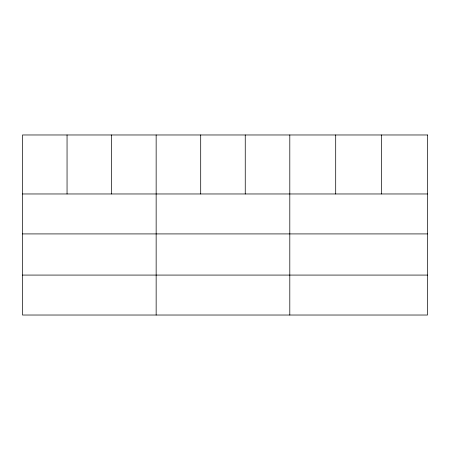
<?xml version="1.0" encoding="UTF-8"?>
<svg xmlns="http://www.w3.org/2000/svg" width="450" height="450" viewBox="0 0 450 450"><rect width="100%" height="100%" fill="white"/><g stroke="black" fill="none" stroke-linecap="round" stroke-linejoin="round"><path stroke-width="0.67" d="M22.5 193.967L427.5 193.967M22.5 233.916L427.5 233.916M22.5 275.079L427.5 275.079M381.6 134.972L381.6 193.967M335.7 134.972L335.7 193.967M289.8 134.972L289.8 315.028M245.25 134.972L245.25 193.967M200.7 134.972L200.7 193.967M156.15 134.972L156.15 315.028M111.6 134.972L111.6 193.967M67.05 134.972L67.05 193.967M427.5 134.972L22.5 134.972L22.5 315.028L427.5 315.028L427.5 134.972"/></g></svg>
